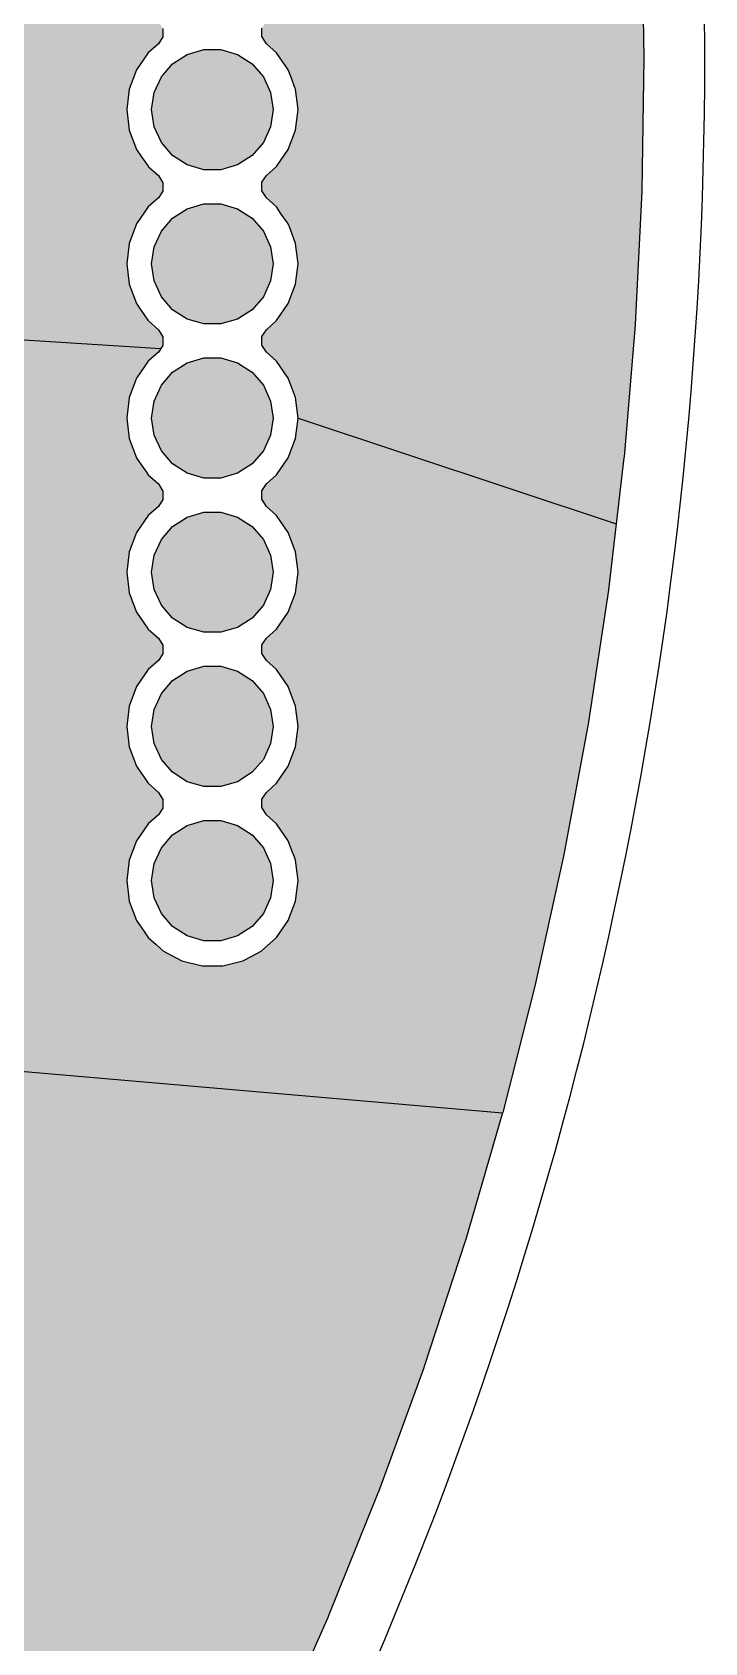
# Model space of a CAD drawing. Header units: millimetres. Extents: x -3894 to -3474, y -291 to 6.
# Drawn here: x -3608.27 to -3602.73, y -99.29 to -86.03 of the extents above; entities that cross this region are included whole.
import ezdxf

# ---------------------------------------------------------------- set-up
doc = ezdxf.new("R2010")
doc.units = ezdxf.units.MM
doc.layers.add('BLACK', color=7, linetype='Continuous')

msp = doc.modelspace()

# ---------------------------------------------------------------- hatches: boundary and pattern name
h = msp.add_hatch(color=256)
h.dxf.hatch_style = 1
h.paths.add_polyline_path([(-3622.334, -83.24), (-3622.337, -83.211), (-3622.343, -83.195), (-3622.359, -83.157), (-3622.378, -83.134), (-3626.828, -78.684), (-3626.85, -78.666), (-3626.882, -78.653), (-3626.904, -78.643), (-3626.934, -78.64), (-3642.95, -78.64), (-3642.993, -78.555), (-3643.082, -78.467), (-3643.193, -78.41), (-3643.317, -78.39), (-3643.44, -78.41), (-3643.552, -78.467), (-3643.64, -78.555), (-3643.697, -78.667), (-3643.717, -78.79), (-3643.697, -78.914), (-3643.64, -79.025), (-3643.552, -79.114), (-3643.44, -79.171), (-3643.317, -79.19), (-3643.193, -79.171), (-3643.082, -79.114), (-3642.993, -79.025), (-3642.95, -78.94), (-3626.996, -78.94), (-3622.634, -83.303), (-3622.634, -85.596), (-3622.719, -85.64), (-3622.807, -85.728), (-3622.864, -85.84), (-3622.884, -85.963), (-3622.864, -86.087), (-3622.807, -86.198), (-3622.719, -86.287), (-3622.607, -86.344), (-3622.484, -86.363), (-3622.36, -86.344), (-3622.249, -86.287), (-3622.16, -86.198), (-3622.103, -86.087), (-3622.084, -85.963), (-3622.103, -85.84), (-3622.16, -85.728), (-3622.249, -85.64), (-3622.334, -85.596)])
h.paths.add_polyline_path([(-3622.284, -85.963, -1), (-3622.684, -85.963, -1)], flags=16)
h.paths.add_polyline_path([(-3643.517, -78.79, -1), (-3643.117, -78.79, -1)], flags=16)
h.paths.add_polyline_path([(-3606.288, -81.084), (-3607.288, -81.084), (-3607.288, -82.084), (-3606.288, -82.084)])
h.paths.add_polyline_path([(-3606.308, -82.714), (-3606.367, -82.584), (-3606.46, -82.477), (-3606.58, -82.4), (-3606.717, -82.359), (-3606.859, -82.359), (-3606.995, -82.4), (-3607.115, -82.477), (-3607.208, -82.584), (-3607.268, -82.714), (-3607.288, -82.854), (-3607.268, -82.995), (-3607.208, -83.125), (-3607.115, -83.232), (-3606.995, -83.309), (-3606.859, -83.349), (-3606.717, -83.349), (-3606.58, -83.309), (-3606.46, -83.232), (-3606.367, -83.125), (-3606.308, -82.995), (-3606.288, -82.854)])
h.paths.add_polyline_path([(-3606.367, -83.854), (-3606.46, -83.747), (-3606.58, -83.67), (-3606.717, -83.629), (-3606.859, -83.629), (-3606.995, -83.67), (-3607.115, -83.747), (-3607.208, -83.854), (-3607.268, -83.984), (-3607.288, -84.124), (-3607.268, -84.265), (-3607.208, -84.395), (-3607.115, -84.502), (-3606.995, -84.579), (-3606.859, -84.619), (-3606.717, -84.619), (-3606.58, -84.579), (-3606.46, -84.502), (-3606.367, -84.395), (-3606.308, -84.265), (-3606.288, -84.124), (-3606.308, -83.984)])
h.paths.add_polyline_path([(-3606.308, -85.254), (-3606.367, -85.124), (-3606.46, -85.017), (-3606.58, -84.94), (-3606.717, -84.899), (-3606.859, -84.899), (-3606.995, -84.94), (-3607.115, -85.017), (-3607.208, -85.124), (-3607.268, -85.254), (-3607.288, -85.394), (-3607.268, -85.535), (-3607.208, -85.665), (-3607.115, -85.772), (-3606.995, -85.849), (-3606.859, -85.889), (-3606.717, -85.889), (-3606.58, -85.849), (-3606.46, -85.772), (-3606.367, -85.665), (-3606.308, -85.535), (-3606.288, -85.394)])
h.paths.add_polyline_path([(-3606.367, -86.394), (-3606.46, -86.287), (-3606.58, -86.21), (-3606.717, -86.169), (-3606.859, -86.169), (-3606.995, -86.21), (-3607.115, -86.287), (-3607.208, -86.394), (-3607.268, -86.524), (-3607.288, -86.664), (-3607.268, -86.805), (-3607.208, -86.935), (-3607.115, -87.042), (-3606.995, -87.119), (-3606.859, -87.159), (-3606.717, -87.159), (-3606.58, -87.119), (-3606.46, -87.042), (-3606.367, -86.935), (-3606.308, -86.805), (-3606.288, -86.664), (-3606.308, -86.524)])
h.paths.add_polyline_path([(-3606.308, -87.794), (-3606.367, -87.664), (-3606.46, -87.557), (-3606.58, -87.48), (-3606.717, -87.439), (-3606.859, -87.439), (-3606.995, -87.48), (-3607.115, -87.557), (-3607.208, -87.664), (-3607.268, -87.794), (-3607.288, -87.934), (-3607.268, -88.075), (-3607.208, -88.205), (-3607.115, -88.312), (-3606.995, -88.389), (-3606.859, -88.429), (-3606.717, -88.429), (-3606.58, -88.389), (-3606.46, -88.312), (-3606.367, -88.205), (-3606.308, -88.075), (-3606.288, -87.934)])
h.paths.add_polyline_path([(-3606.288, -89.204), (-3606.308, -89.064), (-3606.367, -88.934), (-3606.46, -88.827), (-3606.58, -88.75), (-3606.717, -88.709), (-3606.859, -88.709), (-3606.995, -88.75), (-3607.115, -88.827), (-3607.208, -88.934), (-3607.268, -89.064), (-3607.288, -89.204), (-3607.268, -89.345), (-3607.208, -89.475), (-3607.115, -89.582), (-3606.995, -89.659), (-3606.859, -89.699), (-3606.717, -89.699), (-3606.58, -89.659), (-3606.46, -89.582), (-3606.367, -89.475), (-3606.308, -89.345)])
h.paths.add_polyline_path([(-3606.308, -90.334), (-3606.367, -90.204), (-3606.46, -90.097), (-3606.58, -90.02), (-3606.717, -89.979), (-3606.859, -89.979), (-3606.995, -90.02), (-3607.115, -90.097), (-3607.208, -90.204), (-3607.268, -90.334), (-3607.288, -90.474), (-3607.268, -90.615), (-3607.208, -90.745), (-3607.115, -90.852), (-3606.995, -90.929), (-3606.859, -90.969), (-3606.717, -90.969), (-3606.58, -90.929), (-3606.46, -90.852), (-3606.367, -90.745), (-3606.308, -90.615), (-3606.288, -90.474)])
h.paths.add_polyline_path([(-3606.288, -91.744), (-3606.308, -91.604), (-3606.367, -91.474), (-3606.46, -91.367), (-3606.58, -91.29), (-3606.717, -91.249), (-3606.859, -91.249), (-3606.995, -91.29), (-3607.115, -91.367), (-3607.208, -91.474), (-3607.268, -91.604), (-3607.288, -91.744), (-3607.268, -91.885), (-3607.208, -92.015), (-3607.115, -92.122), (-3606.995, -92.199), (-3606.859, -92.239), (-3606.717, -92.239), (-3606.58, -92.199), (-3606.46, -92.122), (-3606.367, -92.015), (-3606.308, -91.885)])
h.paths.add_polyline_path([(-3606.308, -92.874), (-3606.367, -92.744), (-3606.46, -92.637), (-3606.58, -92.56), (-3606.717, -92.519), (-3606.859, -92.519), (-3606.995, -92.56), (-3607.115, -92.637), (-3607.208, -92.744), (-3607.268, -92.874), (-3607.288, -93.014), (-3607.268, -93.155), (-3607.208, -93.285), (-3607.115, -93.392), (-3606.995, -93.469), (-3606.859, -93.509), (-3606.717, -93.509), (-3606.58, -93.469), (-3606.46, -93.392), (-3606.367, -93.285), (-3606.308, -93.155), (-3606.288, -93.014)])
h = msp.add_hatch(color=256)
h.dxf.hatch_style = 1
h.paths.add_polyline_path([(-3607.493, -85.394), (-3607.473, -85.226), (-3607.413, -85.066), (-3607.316, -84.926), (-3607.232, -84.852), (-3607.196, -84.796), (-3607.195, -84.726), (-3607.232, -84.667), (-3607.316, -84.592), (-3607.369, -84.515), (-3607.413, -84.452), (-3607.473, -84.293), (-3607.493, -84.124), (-3607.473, -83.956), (-3607.413, -83.796), (-3607.316, -83.656), (-3607.232, -83.582), (-3607.196, -83.526), (-3607.195, -83.456), (-3607.232, -83.397), (-3607.316, -83.322), (-3607.374, -83.239), (-3607.413, -83.182), (-3607.473, -83.023), (-3607.493, -82.854), (-3607.473, -82.686), (-3607.413, -82.526), (-3607.413, -82.526), (-3607.35, -82.435), (-3607.329, -82.385), (-3607.338, -82.316), (-3607.383, -82.262), (-3607.432, -82.229), (-3607.477, -82.163), (-3607.488, -82.104), (-3607.488, -81.584), (-3610.993, -84.576), (-3611.005, -84.592), (-3611.068, -84.64), (-3611.958, -86.361), (-3611.862, -86.235), (-3611.737, -86.139), (-3611.591, -86.078), (-3611.591, -86.078), (-3611.434, -86.058), (-3611.277, -86.078), (-3611.277, -86.078), (-3611.171, -86.122), (-3611.131, -86.139), (-3611.005, -86.235), (-3610.909, -86.361), (-3610.849, -86.507), (-3610.832, -86.635), (-3610.828, -86.663), (-3610.849, -86.82), (-3610.909, -86.966), (-3611.005, -87.092), (-3611.131, -87.188), (-3611.277, -87.248), (-3611.382, -87.262), (-3611.434, -87.269), (-3611.512, -87.259), (-3611.591, -87.248), (-3611.899, -88.342), (-3607.214, -88.634), (-3607.196, -88.606), (-3607.195, -88.536), (-3607.232, -88.477), (-3607.316, -88.402), (-3607.379, -88.311), (-3607.413, -88.262), (-3607.473, -88.103), (-3607.493, -87.934), (-3607.473, -87.766), (-3607.413, -87.606), (-3607.316, -87.466), (-3607.232, -87.392), (-3607.196, -87.336), (-3607.195, -87.266), (-3607.232, -87.207), (-3607.316, -87.132), (-3607.37, -87.053), (-3607.413, -86.992), (-3607.473, -86.833), (-3607.493, -86.664), (-3607.473, -86.496), (-3607.413, -86.336), (-3607.316, -86.196), (-3607.232, -86.122), (-3607.196, -86.066), (-3607.195, -85.996), (-3607.232, -85.937), (-3607.316, -85.862), (-3607.326, -85.848), (-3607.384, -85.763), (-3607.413, -85.722), (-3607.473, -85.563)])
h.paths.add_polyline_path([(-3603.253, -85.101), (-3603.254, -85.097), (-3603.312, -83.963), (-3603.313, -83.959), (-3603.41, -82.828), (-3603.411, -82.824), (-3603.536, -81.794), (-3606.087, -82.104), (-3606.087, -82.104), (-3606.087, -82.104), (-3606.099, -82.163), (-3606.143, -82.229), (-3606.172, -82.248), (-3606.193, -82.262), (-3606.23, -82.301), (-3606.248, -82.369), (-3606.226, -82.435), (-3606.163, -82.526), (-3606.103, -82.686), (-3606.082, -82.854), (-3606.103, -83.023), (-3606.163, -83.182), (-3606.26, -83.322), (-3606.343, -83.397), (-3606.38, -83.453), (-3606.381, -83.523), (-3606.343, -83.582), (-3606.26, -83.656), (-3606.163, -83.796), (-3606.103, -83.956), (-3606.082, -84.124), (-3606.103, -84.293), (-3606.163, -84.452), (-3606.26, -84.592), (-3606.343, -84.667), (-3606.38, -84.723), (-3606.381, -84.793), (-3606.343, -84.852), (-3606.26, -84.926), (-3606.253, -84.936), (-3606.163, -85.066), (-3606.105, -85.219), (-3606.103, -85.226), (-3606.082, -85.394), (-3606.103, -85.563), (-3606.163, -85.722), (-3606.26, -85.862), (-3606.343, -85.937), (-3606.38, -85.993), (-3606.381, -86.063), (-3606.343, -86.122), (-3606.26, -86.196), (-3606.213, -86.264), (-3606.186, -86.304), (-3606.163, -86.336), (-3606.142, -86.392), (-3606.105, -86.489), (-3606.103, -86.496), (-3606.082, -86.664), (-3606.103, -86.833), (-3606.163, -86.992), (-3606.26, -87.132), (-3606.343, -87.207), (-3606.38, -87.263), (-3606.381, -87.333), (-3606.343, -87.392), (-3606.26, -87.466), (-3606.22, -87.524), (-3606.17, -87.597), (-3606.163, -87.606), (-3606.154, -87.63), (-3606.105, -87.759), (-3606.103, -87.766), (-3606.082, -87.934), (-3606.103, -88.103), (-3606.163, -88.262), (-3606.26, -88.402), (-3606.343, -88.477), (-3606.38, -88.533), (-3606.381, -88.603), (-3606.343, -88.662), (-3606.26, -88.736), (-3606.163, -88.876), (-3606.103, -89.036), (-3606.082, -89.204), (-3603.462, -90.075), (-3603.399, -89.531), (-3603.398, -89.527), (-3603.307, -88.436), (-3603.307, -88.432), (-3603.252, -87.338), (-3603.252, -87.334), (-3603.234, -86.24), (-3603.234, -86.236)])
h = msp.add_hatch(color=256)
h.dxf.hatch_style = 1
h.paths.add_polyline_path([(-3607.316, -91.276), (-3607.232, -91.202), (-3607.196, -91.146), (-3607.195, -91.076), (-3607.232, -91.017), (-3607.316, -90.942), (-3607.413, -90.802), (-3607.473, -90.643), (-3607.493, -90.474), (-3607.473, -90.306), (-3607.413, -90.146), (-3607.316, -90.006), (-3607.232, -89.932), (-3607.196, -89.876), (-3607.195, -89.806), (-3607.232, -89.747), (-3607.316, -89.672), (-3607.331, -89.65), (-3607.403, -89.547), (-3607.413, -89.532), (-3607.473, -89.373), (-3607.493, -89.204), (-3607.473, -89.036), (-3607.413, -88.876), (-3607.316, -88.736), (-3607.232, -88.662), (-3607.214, -88.634), (-3611.899, -88.342), (-3612.471, -90.377), (-3608.399, -94.582), (-3604.398, -94.927), (-3604.397, -94.923), (-3604.127, -93.862), (-3604.126, -93.858), (-3603.891, -92.789), (-3603.89, -92.785), (-3603.69, -91.709), (-3603.69, -91.705), (-3603.526, -90.622), (-3603.526, -90.618), (-3603.462, -90.075), (-3606.082, -89.204), (-3606.103, -89.373), (-3606.163, -89.532), (-3606.26, -89.672), (-3606.343, -89.747), (-3606.38, -89.803), (-3606.381, -89.873), (-3606.343, -89.932), (-3606.26, -90.006), (-3606.163, -90.146), (-3606.103, -90.306), (-3606.082, -90.474), (-3606.103, -90.643), (-3606.163, -90.802), (-3606.26, -90.942), (-3606.343, -91.017), (-3606.38, -91.073), (-3606.381, -91.143), (-3606.343, -91.202), (-3606.26, -91.276), (-3606.163, -91.416), (-3606.103, -91.576), (-3606.082, -91.744), (-3606.103, -91.913), (-3606.163, -92.072), (-3606.26, -92.212), (-3606.343, -92.287), (-3606.38, -92.343), (-3606.381, -92.413), (-3606.343, -92.472), (-3606.26, -92.546), (-3606.163, -92.686), (-3606.135, -92.76), (-3606.112, -92.82), (-3606.103, -92.846), (-3606.082, -93.014), (-3606.103, -93.183), (-3606.163, -93.342), (-3606.26, -93.482), (-3606.387, -93.595), (-3606.458, -93.632), (-3606.538, -93.674), (-3606.703, -93.715), (-3606.873, -93.715), (-3607.038, -93.674), (-3607.189, -93.595), (-3607.25, -93.541), (-3607.316, -93.482), (-3607.35, -93.433), (-3607.413, -93.342), (-3607.473, -93.183), (-3607.493, -93.014), (-3607.473, -92.846), (-3607.413, -92.686), (-3607.316, -92.546), (-3607.232, -92.472), (-3607.196, -92.416), (-3607.195, -92.346), (-3607.232, -92.287), (-3607.316, -92.212), (-3607.413, -92.072), (-3607.473, -91.913), (-3607.493, -91.744), (-3607.473, -91.576), (-3607.413, -91.416)])
h.paths.add_polyline_path([(-3610.005, -90.842), (-3610.131, -90.938), (-3610.277, -90.998), (-3610.382, -91.012), (-3610.434, -91.019), (-3610.512, -91.009), (-3610.591, -90.998), (-3610.737, -90.938), (-3610.862, -90.842), (-3610.958, -90.716), (-3610.99, -90.639), (-3611.019, -90.57), (-3611.019, -90.57), (-3611.039, -90.413), (-3611.019, -90.257), (-3611.019, -90.257), (-3610.958, -90.111), (-3610.862, -89.985), (-3610.737, -89.889), (-3610.591, -89.828), (-3610.591, -89.828), (-3610.434, -89.808), (-3610.277, -89.828), (-3610.277, -89.828), (-3610.163, -89.876), (-3610.131, -89.889), (-3610.005, -89.985), (-3609.909, -90.111), (-3609.849, -90.257), (-3609.842, -90.306), (-3609.828, -90.413), (-3609.834, -90.457), (-3609.849, -90.57), (-3609.909, -90.716)], flags=16)
h.paths.add_polyline_path([(-3610.11, -90.648), (-3610.199, -90.737), (-3610.31, -90.794), (-3610.434, -90.813), (-3610.557, -90.794), (-3610.669, -90.737), (-3610.757, -90.648), (-3610.814, -90.537), (-3610.834, -90.413), (-3610.814, -90.29), (-3610.757, -90.178), (-3610.669, -90.09), (-3610.557, -90.033), (-3610.434, -90.013), (-3610.31, -90.033), (-3610.199, -90.09), (-3610.11, -90.178), (-3610.053, -90.29), (-3610.034, -90.413), (-3610.053, -90.537)], flags=0)
h.paths.add_polyline_path([(-3610.634, -90.413, -1), (-3610.234, -90.413, -1)], flags=0)
h.paths.add_polyline_path([(-3612.471, -90.377), (-3613.352, -93.505), (-3613.304, -93.442), (-3613.179, -93.346), (-3613.033, -93.286), (-3613.033, -93.286), (-3612.876, -93.265), (-3612.719, -93.286), (-3612.719, -93.286), (-3612.582, -93.342), (-3612.573, -93.346), (-3612.448, -93.442), (-3612.351, -93.568), (-3612.291, -93.714), (-3612.291, -93.714), (-3612.27, -93.871), (-3612.277, -93.923), (-3612.291, -94.027), (-3612.351, -94.173), (-3612.399, -94.236), (-3608.399, -94.582)])
h = msp.add_hatch(color=256)
h.dxf.hatch_style = 1
h.paths.add_polyline_path([(-3605.047, -97.027), (-3605.046, -97.023), (-3604.705, -95.982), (-3604.704, -95.978), (-3604.398, -94.927), (-3612.399, -94.236), (-3612.448, -94.299), (-3612.573, -94.395), (-3612.719, -94.456), (-3612.824, -94.469), (-3612.876, -94.476), (-3612.954, -94.466), (-3613.033, -94.456), (-3613.179, -94.395), (-3613.304, -94.299), (-3613.4, -94.173), (-3613.461, -94.027), (-3613.461, -94.027), (-3613.481, -93.871), (-3616.744, -104.24), (-3616.744, -104.24), (-3616.598, -104.301), (-3616.472, -104.397), (-3616.376, -104.523), (-3616.316, -104.669), (-3616.295, -104.825), (-3616.316, -104.982), (-3616.376, -105.128), (-3616.472, -105.254), (-3616.598, -105.35), (-3616.744, -105.41), (-3616.849, -105.424), (-3616.862, -105.426), (-3609.391, -105.426), (-3608.988, -104.856), (-3608.985, -104.853), (-3608.383, -103.939), (-3608.381, -103.935), (-3607.809, -103.002), (-3607.807, -102.998), (-3607.267, -102.046), (-3607.265, -102.042), (-3606.756, -101.073), (-3606.755, -101.069), (-3606.279, -100.083), (-3606.277, -100.079), (-3605.834, -99.078), (-3605.833, -99.074), (-3605.424, -98.059), (-3605.422, -98.055)])
h.paths.add_polyline_path([(-3610.777, -100.442), (-3610.719, -100.454), (-3610.719, -100.454), (-3610.652, -100.498), (-3610.608, -100.564), (-3610.608, -100.564), (-3610.596, -100.623), (-3610.596, -100.623), (-3610.596, -101.662), (-3610.596, -101.662), (-3610.608, -101.721), (-3610.636, -101.763), (-3610.652, -101.787), (-3610.702, -101.82), (-3610.739, -101.859), (-3610.757, -101.927), (-3610.735, -101.993), (-3610.672, -102.084), (-3610.612, -102.244), (-3610.591, -102.412), (-3610.612, -102.581), (-3610.672, -102.74), (-3610.769, -102.88), (-3610.896, -102.993), (-3610.948, -103.021), (-3611.047, -103.072), (-3611.212, -103.113), (-3611.382, -103.113), (-3611.547, -103.072), (-3611.55, -103.07), (-3611.698, -102.993), (-3611.719, -102.974), (-3611.825, -102.88), (-3611.859, -102.831), (-3611.922, -102.74), (-3611.982, -102.581), (-3612.002, -102.412), (-3611.982, -102.244), (-3611.922, -102.084), (-3611.922, -102.084), (-3611.859, -101.993), (-3611.838, -101.943), (-3611.847, -101.874), (-3611.892, -101.82), (-3611.941, -101.787), (-3611.986, -101.721), (-3611.986, -101.721), (-3611.997, -101.662), (-3611.997, -100.623), (-3611.986, -100.564), (-3611.986, -100.564), (-3611.941, -100.498), (-3611.875, -100.454), (-3611.817, -100.442), (-3611.817, -100.442), (-3610.777, -100.442)], flags=16)
h.paths.add_polyline_path([(-3610.797, -100.642), (-3610.797, -101.642), (-3611.797, -101.642), (-3611.797, -100.642)], flags=0)
h.paths.add_polyline_path([(-3611.226, -101.917), (-3611.089, -101.958), (-3610.969, -102.035), (-3610.876, -102.142), (-3610.817, -102.272), (-3610.797, -102.412), (-3610.817, -102.553), (-3610.876, -102.683), (-3610.969, -102.79), (-3611.089, -102.867), (-3611.226, -102.907), (-3611.368, -102.907), (-3611.504, -102.867), (-3611.624, -102.79), (-3611.717, -102.683), (-3611.777, -102.553), (-3611.797, -102.412), (-3611.777, -102.272), (-3611.717, -102.142), (-3611.624, -102.035), (-3611.504, -101.958), (-3611.368, -101.917)], flags=0)

# ---------------------------------------------------------------- linework, layer by layer
for p, q in [((-3607.214, -88.634), (-3611.899, -88.342)), ((-3606.082, -89.204), (-3603.462, -90.075)), ((-3612.399, -94.236), (-3604.398, -94.927))]:
    msp.add_line(p, q)
at = {"layer": 'BLACK', "linetype": 'Continuous'}
for p, q in [((-3603.253, -85.101), (-3603.234, -86.236)), ((-3607.196, -86.066), (-3607.232, -86.122)), ((-3607.195, -85.996), (-3607.196, -86.066)), ((-3606.381, -86.063), (-3606.38, -85.993)), ((-3606.343, -86.122), (-3606.381, -86.063)), ((-3607.316, -86.196), (-3607.413, -86.336)), ((-3607.232, -86.122), (-3607.316, -86.196)), ((-3607.115, -86.287), (-3606.995, -86.21)), ((-3606.995, -86.21), (-3606.859, -86.169)), ((-3606.859, -86.169), (-3606.717, -86.169)), ((-3606.717, -86.169), (-3606.58, -86.21)), ((-3606.58, -86.21), (-3606.46, -86.287)), ((-3606.26, -86.196), (-3606.343, -86.122)), ((-3606.213, -86.264), (-3606.26, -86.196)), ((-3607.413, -86.336), (-3607.473, -86.496)), ((-3607.208, -86.394), (-3607.115, -86.287)), ((-3606.46, -86.287), (-3606.367, -86.394)), ((-3606.186, -86.304), (-3606.213, -86.264)), ((-3606.163, -86.336), (-3606.186, -86.304)), ((-3606.142, -86.392), (-3606.163, -86.336)), ((-3603.234, -86.24), (-3603.252, -87.334)), ((-3603.234, -86.236), (-3603.234, -86.24)), ((-3607.268, -86.524), (-3607.208, -86.394)), ((-3606.367, -86.394), (-3606.308, -86.524)), ((-3606.105, -86.489), (-3606.142, -86.392)), ((-3607.473, -86.496), (-3607.493, -86.664)), ((-3607.473, -86.496), (-3607.473, -86.496)), ((-3607.288, -86.664), (-3607.268, -86.524)), ((-3606.308, -86.524), (-3606.288, -86.664)), ((-3606.103, -86.496), (-3606.105, -86.489)), ((-3606.082, -86.664), (-3606.103, -86.496)), ((-3607.493, -86.664), (-3607.473, -86.833)), ((-3607.268, -86.805), (-3607.288, -86.664)), ((-3606.288, -86.664), (-3606.308, -86.805)), ((-3606.103, -86.833), (-3606.082, -86.664)), ((-3607.473, -86.833), (-3607.473, -86.833)), ((-3607.473, -86.833), (-3607.413, -86.992)), ((-3607.208, -86.935), (-3607.268, -86.805)), ((-3606.308, -86.805), (-3606.367, -86.935)), ((-3606.163, -86.992), (-3606.103, -86.833)), ((-3607.413, -86.992), (-3607.37, -87.053)), ((-3607.115, -87.042), (-3607.208, -86.935)), ((-3606.367, -86.935), (-3606.46, -87.042)), ((-3606.26, -87.132), (-3606.163, -86.992)), ((-3607.37, -87.053), (-3607.317, -87.131)), ((-3607.317, -87.131), (-3607.316, -87.132)), ((-3607.316, -87.132), (-3607.232, -87.207)), ((-3606.995, -87.119), (-3607.115, -87.042)), ((-3606.859, -87.159), (-3606.995, -87.119)), ((-3606.58, -87.119), (-3606.717, -87.159)), ((-3606.46, -87.042), (-3606.58, -87.119)), ((-3606.343, -87.207), (-3606.26, -87.132)), ((-3607.232, -87.207), (-3607.195, -87.266)), ((-3607.195, -87.266), (-3607.196, -87.336)), ((-3606.717, -87.159), (-3606.859, -87.159)), ((-3606.381, -87.333), (-3606.38, -87.263)), ((-3606.38, -87.263), (-3606.343, -87.207)), ((-3607.232, -87.392), (-3607.316, -87.466)), ((-3607.196, -87.336), (-3607.232, -87.392)), ((-3606.343, -87.392), (-3606.381, -87.333)), ((-3606.26, -87.466), (-3606.343, -87.392)), ((-3603.252, -87.338), (-3603.307, -88.432)), ((-3603.252, -87.334), (-3603.252, -87.338)), ((-3607.316, -87.466), (-3607.413, -87.606)), ((-3607.115, -87.557), (-3606.995, -87.48)), ((-3606.995, -87.48), (-3606.859, -87.439)), ((-3606.859, -87.439), (-3606.717, -87.439)), ((-3606.717, -87.439), (-3606.58, -87.48)), ((-3606.58, -87.48), (-3606.46, -87.557)), ((-3606.22, -87.524), (-3606.26, -87.466)), ((-3606.17, -87.597), (-3606.22, -87.524)), ((-3607.413, -87.606), (-3607.473, -87.766)), ((-3607.268, -87.794), (-3607.208, -87.664)), ((-3607.208, -87.664), (-3607.115, -87.557)), ((-3606.46, -87.557), (-3606.367, -87.664)), ((-3606.367, -87.664), (-3606.308, -87.794)), ((-3606.163, -87.606), (-3606.17, -87.597)), ((-3606.154, -87.63), (-3606.163, -87.606)), ((-3606.105, -87.759), (-3606.154, -87.63)), ((-3607.473, -87.766), (-3607.493, -87.934)), ((-3607.473, -87.766), (-3607.473, -87.766)), ((-3607.288, -87.934), (-3607.268, -87.794)), ((-3606.308, -87.794), (-3606.288, -87.934)), ((-3606.103, -87.766), (-3606.105, -87.759)), ((-3606.082, -87.934), (-3606.103, -87.766)), ((-3607.493, -87.934), (-3607.473, -88.103)), ((-3607.268, -88.075), (-3607.288, -87.934)), ((-3606.288, -87.934), (-3606.308, -88.075)), ((-3606.103, -88.103), (-3606.082, -87.934)), ((-3607.473, -88.103), (-3607.473, -88.103)), ((-3607.473, -88.103), (-3607.413, -88.262)), ((-3607.208, -88.205), (-3607.268, -88.075)), ((-3607.115, -88.312), (-3607.208, -88.205)), ((-3606.367, -88.205), (-3606.46, -88.312)), ((-3606.308, -88.075), (-3606.367, -88.205)), ((-3606.163, -88.262), (-3606.103, -88.103)), ((-3607.413, -88.262), (-3607.379, -88.311)), ((-3607.379, -88.311), (-3607.32, -88.397)), ((-3606.995, -88.389), (-3607.115, -88.312)), ((-3606.46, -88.312), (-3606.58, -88.389)), ((-3606.26, -88.402), (-3606.163, -88.262)), ((-3607.32, -88.397), (-3607.316, -88.402)), ((-3607.316, -88.402), (-3607.232, -88.477)), ((-3606.859, -88.429), (-3606.995, -88.389)), ((-3606.717, -88.429), (-3606.859, -88.429)), ((-3606.58, -88.389), (-3606.717, -88.429)), ((-3606.343, -88.477), (-3606.26, -88.402)), ((-3603.307, -88.436), (-3603.398, -89.527)), ((-3603.307, -88.432), (-3603.307, -88.436)), ((-3607.232, -88.477), (-3607.195, -88.536)), ((-3607.195, -88.536), (-3607.196, -88.606)), ((-3606.381, -88.603), (-3606.38, -88.533)), ((-3606.343, -88.662), (-3606.381, -88.603)), ((-3606.38, -88.533), (-3606.343, -88.477)), ((-3607.232, -88.662), (-3607.316, -88.736)), ((-3607.196, -88.606), (-3607.232, -88.662)), ((-3606.995, -88.75), (-3606.859, -88.709)), ((-3606.859, -88.709), (-3606.717, -88.709)), ((-3606.717, -88.709), (-3606.58, -88.75)), ((-3606.26, -88.736), (-3606.343, -88.662)), ((-3607.316, -88.736), (-3607.413, -88.876)), ((-3607.208, -88.934), (-3607.115, -88.827)), ((-3607.115, -88.827), (-3606.995, -88.75)), ((-3606.58, -88.75), (-3606.46, -88.827)), ((-3606.46, -88.827), (-3606.367, -88.934)), ((-3606.163, -88.876), (-3606.26, -88.736)), ((-3607.413, -88.876), (-3607.473, -89.036)), ((-3607.268, -89.064), (-3607.208, -88.934)), ((-3606.367, -88.934), (-3606.308, -89.064)), ((-3606.103, -89.036), (-3606.163, -88.876)), ((-3607.473, -89.036), (-3607.493, -89.204)), ((-3607.473, -89.036), (-3607.473, -89.036)), ((-3607.288, -89.204), (-3607.268, -89.064)), ((-3606.308, -89.064), (-3606.288, -89.204)), ((-3606.082, -89.204), (-3606.103, -89.036)), ((-3607.493, -89.204), (-3607.473, -89.373)), ((-3607.268, -89.345), (-3607.288, -89.204)), ((-3606.288, -89.204), (-3606.308, -89.345)), ((-3606.103, -89.373), (-3606.082, -89.204)), ((-3607.473, -89.373), (-3607.473, -89.373)), ((-3607.473, -89.373), (-3607.413, -89.532)), ((-3607.208, -89.475), (-3607.268, -89.345)), ((-3606.308, -89.345), (-3606.367, -89.475)), ((-3606.163, -89.532), (-3606.103, -89.373)), ((-3607.115, -89.582), (-3607.208, -89.475)), ((-3606.367, -89.475), (-3606.46, -89.582)), ((-3603.399, -89.531), (-3603.526, -90.618)), ((-3603.398, -89.527), (-3603.399, -89.531)), ((-3607.413, -89.532), (-3607.403, -89.547)), ((-3607.403, -89.547), (-3607.331, -89.65)), ((-3607.331, -89.65), (-3607.316, -89.672)), ((-3606.995, -89.659), (-3607.115, -89.582)), ((-3606.859, -89.699), (-3606.995, -89.659)), ((-3606.58, -89.659), (-3606.717, -89.699)), ((-3606.46, -89.582), (-3606.58, -89.659)), ((-3606.26, -89.672), (-3606.163, -89.532)), ((-3607.316, -89.672), (-3607.232, -89.747)), ((-3607.232, -89.747), (-3607.195, -89.806)), ((-3606.717, -89.699), (-3606.859, -89.699)), ((-3606.38, -89.803), (-3606.343, -89.747)), ((-3606.343, -89.747), (-3606.26, -89.672)), ((-3607.196, -89.876), (-3607.232, -89.932)), ((-3607.195, -89.806), (-3607.196, -89.876)), ((-3606.381, -89.873), (-3606.38, -89.803)), ((-3606.343, -89.932), (-3606.381, -89.873)), ((-3607.316, -90.006), (-3607.413, -90.146)), ((-3607.232, -89.932), (-3607.316, -90.006)), ((-3607.115, -90.097), (-3606.995, -90.02)), ((-3606.995, -90.02), (-3606.859, -89.979)), ((-3606.859, -89.979), (-3606.717, -89.979)), ((-3606.717, -89.979), (-3606.58, -90.02)), ((-3606.58, -90.02), (-3606.46, -90.097)), ((-3606.26, -90.006), (-3606.343, -89.932)), ((-3606.163, -90.146), (-3606.26, -90.006)), ((-3607.413, -90.146), (-3607.473, -90.306)), ((-3607.208, -90.204), (-3607.115, -90.097)), ((-3606.46, -90.097), (-3606.367, -90.204)), ((-3606.103, -90.306), (-3606.163, -90.146)), ((-3607.473, -90.306), (-3607.493, -90.474)), ((-3607.473, -90.306), (-3607.473, -90.306)), ((-3607.268, -90.334), (-3607.208, -90.204)), ((-3606.367, -90.204), (-3606.308, -90.334)), ((-3606.082, -90.474), (-3606.103, -90.306)), ((-3607.288, -90.474), (-3607.268, -90.334)), ((-3606.308, -90.334), (-3606.288, -90.474)), ((-3607.493, -90.474), (-3607.473, -90.643)), ((-3607.268, -90.615), (-3607.288, -90.474)), ((-3606.288, -90.474), (-3606.308, -90.615)), ((-3606.103, -90.643), (-3606.082, -90.474)), ((-3607.473, -90.643), (-3607.473, -90.643)), ((-3607.473, -90.643), (-3607.413, -90.802)), ((-3607.208, -90.745), (-3607.268, -90.615)), ((-3606.308, -90.615), (-3606.367, -90.745)), ((-3606.163, -90.802), (-3606.103, -90.643)), ((-3603.526, -90.622), (-3603.69, -91.705)), ((-3603.526, -90.618), (-3603.526, -90.622)), ((-3607.413, -90.802), (-3607.316, -90.942)), ((-3607.115, -90.852), (-3607.208, -90.745)), ((-3606.995, -90.929), (-3607.115, -90.852)), ((-3606.46, -90.852), (-3606.58, -90.929)), ((-3606.367, -90.745), (-3606.46, -90.852)), ((-3606.26, -90.942), (-3606.163, -90.802)), ((-3607.316, -90.942), (-3607.232, -91.017)), ((-3606.859, -90.969), (-3606.995, -90.929)), ((-3606.717, -90.969), (-3606.859, -90.969)), ((-3606.58, -90.929), (-3606.717, -90.969)), ((-3606.343, -91.017), (-3606.26, -90.942)), ((-3607.232, -91.017), (-3607.195, -91.076)), ((-3607.195, -91.076), (-3607.196, -91.146)), ((-3606.381, -91.143), (-3606.38, -91.073)), ((-3606.38, -91.073), (-3606.343, -91.017)), ((-3607.232, -91.202), (-3607.316, -91.276)), ((-3607.196, -91.146), (-3607.232, -91.202)), ((-3606.995, -91.29), (-3606.859, -91.249)), ((-3606.859, -91.249), (-3606.717, -91.249)), ((-3606.717, -91.249), (-3606.58, -91.29)), ((-3606.343, -91.202), (-3606.381, -91.143)), ((-3606.26, -91.276), (-3606.343, -91.202)), ((-3607.316, -91.276), (-3607.413, -91.416)), ((-3607.208, -91.474), (-3607.115, -91.367)), ((-3607.115, -91.367), (-3606.995, -91.29)), ((-3606.58, -91.29), (-3606.46, -91.367)), ((-3606.46, -91.367), (-3606.367, -91.474)), ((-3606.163, -91.416), (-3606.26, -91.276)), ((-3607.413, -91.416), (-3607.473, -91.576)), ((-3607.268, -91.604), (-3607.208, -91.474)), ((-3606.367, -91.474), (-3606.308, -91.604)), ((-3606.103, -91.576), (-3606.163, -91.416)), ((-3607.473, -91.576), (-3607.493, -91.744)), ((-3607.473, -91.576), (-3607.473, -91.576)), ((-3607.288, -91.744), (-3607.268, -91.604)), ((-3606.308, -91.604), (-3606.288, -91.744)), ((-3606.082, -91.744), (-3606.103, -91.576)), ((-3607.493, -91.744), (-3607.473, -91.913)), ((-3607.268, -91.885), (-3607.288, -91.744)), ((-3606.288, -91.744), (-3606.308, -91.885)), ((-3606.103, -91.913), (-3606.082, -91.744)), ((-3603.69, -91.709), (-3603.89, -92.785)), ((-3603.69, -91.705), (-3603.69, -91.709)), ((-3607.473, -91.913), (-3607.473, -91.913)), ((-3607.473, -91.913), (-3607.413, -92.072)), ((-3607.208, -92.015), (-3607.268, -91.885)), ((-3606.308, -91.885), (-3606.367, -92.015)), ((-3606.163, -92.072), (-3606.103, -91.913)), ((-3607.115, -92.122), (-3607.208, -92.015)), ((-3606.367, -92.015), (-3606.46, -92.122)), ((-3607.413, -92.072), (-3607.316, -92.212)), ((-3606.995, -92.199), (-3607.115, -92.122)), ((-3606.46, -92.122), (-3606.58, -92.199)), ((-3606.26, -92.212), (-3606.163, -92.072)), ((-3607.316, -92.212), (-3607.232, -92.287)), ((-3607.232, -92.287), (-3607.195, -92.346)), ((-3606.859, -92.239), (-3606.995, -92.199)), ((-3606.717, -92.239), (-3606.859, -92.239)), ((-3606.58, -92.199), (-3606.717, -92.239)), ((-3606.38, -92.343), (-3606.343, -92.287)), ((-3606.343, -92.287), (-3606.26, -92.212)), ((-3607.196, -92.416), (-3607.232, -92.472)), ((-3607.195, -92.346), (-3607.196, -92.416)), ((-3606.381, -92.413), (-3606.38, -92.343)), ((-3606.343, -92.472), (-3606.381, -92.413)), ((-3607.316, -92.546), (-3607.413, -92.686)), ((-3607.232, -92.472), (-3607.316, -92.546)), ((-3607.115, -92.637), (-3606.995, -92.56)), ((-3606.995, -92.56), (-3606.859, -92.519)), ((-3606.859, -92.519), (-3606.717, -92.519)), ((-3606.717, -92.519), (-3606.58, -92.56)), ((-3606.58, -92.56), (-3606.46, -92.637)), ((-3606.26, -92.546), (-3606.343, -92.472)), ((-3606.163, -92.686), (-3606.26, -92.546)), ((-3607.413, -92.686), (-3607.473, -92.846)), ((-3607.208, -92.744), (-3607.115, -92.637)), ((-3606.46, -92.637), (-3606.367, -92.744)), ((-3606.135, -92.76), (-3606.163, -92.686)), ((-3607.473, -92.846), (-3607.493, -93.014)), ((-3607.473, -92.846), (-3607.473, -92.846)), ((-3607.268, -92.874), (-3607.208, -92.744)), ((-3606.367, -92.744), (-3606.308, -92.874)), ((-3606.112, -92.82), (-3606.135, -92.76)), ((-3606.103, -92.846), (-3606.112, -92.82)), ((-3606.082, -93.014), (-3606.103, -92.846)), ((-3603.891, -92.789), (-3604.126, -93.858)), ((-3603.89, -92.785), (-3603.891, -92.789)), ((-3607.288, -93.014), (-3607.268, -92.874)), ((-3606.308, -92.874), (-3606.288, -93.014)), ((-3607.493, -93.014), (-3607.473, -93.183)), ((-3607.268, -93.155), (-3607.288, -93.014)), ((-3606.288, -93.014), (-3606.308, -93.155)), ((-3606.103, -93.183), (-3606.082, -93.014)), ((-3607.473, -93.183), (-3607.473, -93.183)), ((-3607.473, -93.183), (-3607.413, -93.342)), ((-3607.208, -93.285), (-3607.268, -93.155)), ((-3606.308, -93.155), (-3606.367, -93.285)), ((-3606.163, -93.342), (-3606.103, -93.183)), ((-3607.413, -93.342), (-3607.35, -93.433)), ((-3607.115, -93.392), (-3607.208, -93.285)), ((-3606.367, -93.285), (-3606.46, -93.392)), ((-3606.26, -93.482), (-3606.163, -93.342)), ((-3607.35, -93.433), (-3607.316, -93.482)), ((-3607.316, -93.482), (-3607.25, -93.541)), ((-3606.995, -93.469), (-3607.115, -93.392)), ((-3606.859, -93.509), (-3606.995, -93.469)), ((-3606.717, -93.509), (-3606.859, -93.509)), ((-3606.58, -93.469), (-3606.717, -93.509)), ((-3606.46, -93.392), (-3606.58, -93.469)), ((-3606.387, -93.595), (-3606.26, -93.482)), ((-3607.25, -93.541), (-3607.189, -93.595)), ((-3607.189, -93.595), (-3607.038, -93.674)), ((-3606.538, -93.674), (-3606.458, -93.632)), ((-3606.458, -93.632), (-3606.387, -93.595)), ((-3606.387, -93.595), (-3606.387, -93.595)), ((-3606.387, -93.595), (-3606.387, -93.595)), ((-3607.038, -93.674), (-3607.038, -93.674)), ((-3607.038, -93.674), (-3606.873, -93.715)), ((-3606.873, -93.715), (-3606.703, -93.715)), ((-3606.703, -93.715), (-3606.538, -93.674)), ((-3604.127, -93.862), (-3604.397, -94.923)), ((-3604.126, -93.858), (-3604.127, -93.862)), ((-3604.398, -94.927), (-3604.704, -95.978)), ((-3604.397, -94.923), (-3604.398, -94.927)), ((-3604.705, -95.982), (-3605.046, -97.023)), ((-3604.704, -95.978), (-3604.705, -95.982)), ((-3605.047, -97.027), (-3605.422, -98.055)), ((-3605.046, -97.023), (-3605.047, -97.027)), ((-3605.424, -98.059), (-3605.833, -99.074)), ((-3605.422, -98.055), (-3605.424, -98.059)), ((-3605.834, -99.078), (-3606.277, -100.079)), ((-3605.833, -99.074), (-3605.834, -99.078))]:
    msp.add_line(p, q, dxfattribs=at)
at = {"layer": 'BLACK'}
for start, end in [(0, 180), (310.393, 360)]:
    msp.add_arc((-3636.233, -86.238), 33.5, start, end, dxfattribs=at)

doc.saveas('drawing.dxf')
